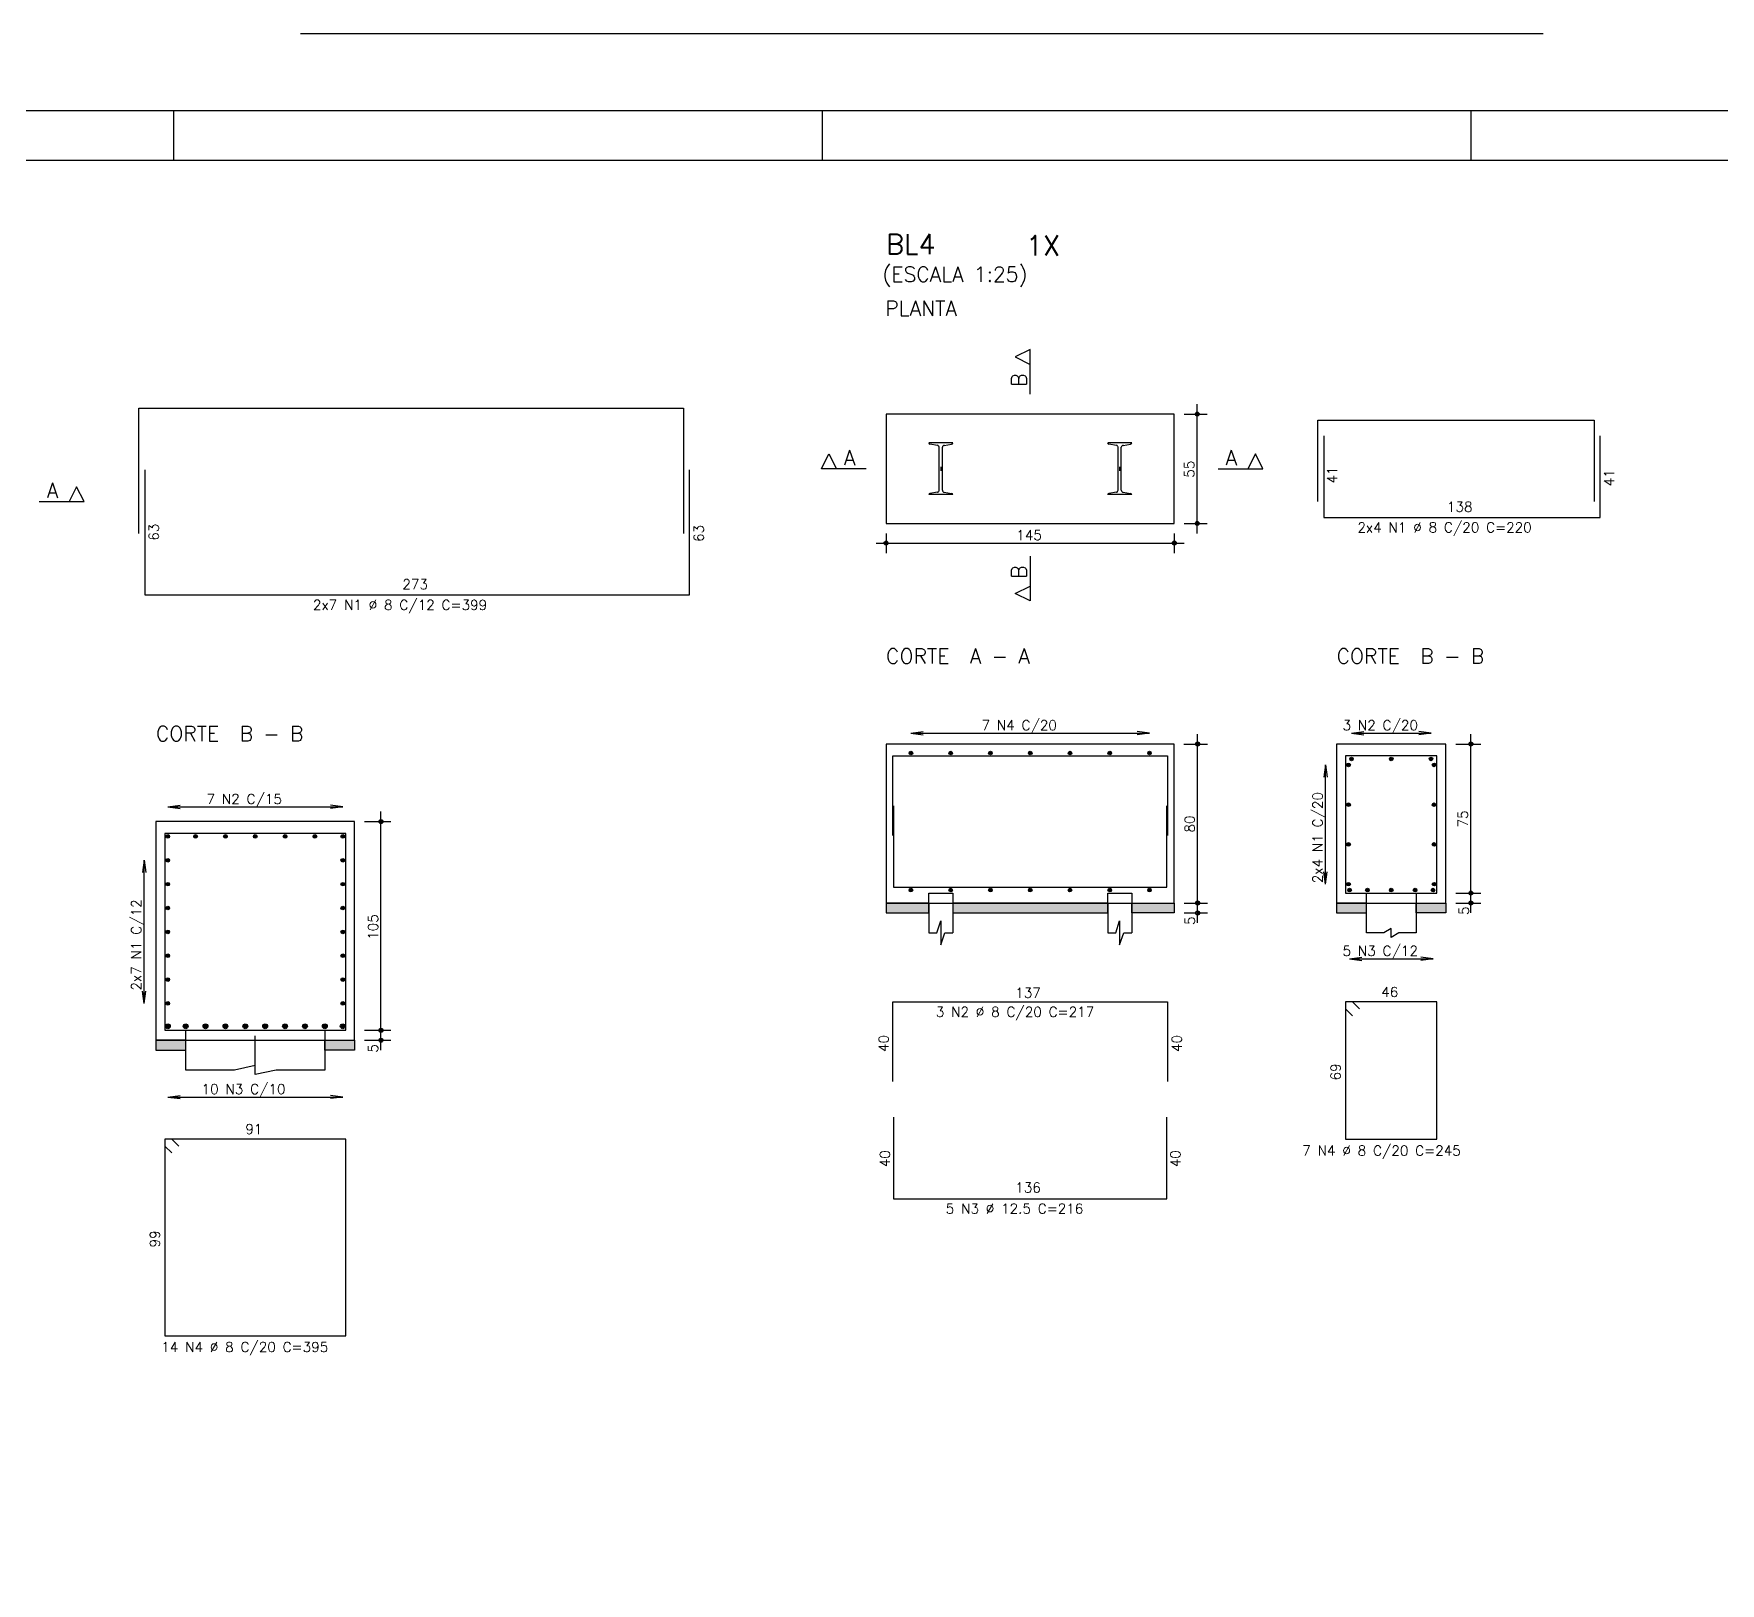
# Model space of a CAD drawing. Extents: x -37 to 86, y -2 to 60.
# Drawn here: x 18.18 to 52.11, y 29.26 to 60.45 of the extents above; entities that cross this region are included whole.
import ezdxf

# ---------------------------------------------------------------- set-up
doc = ezdxf.new("R2010")
doc.units = 0
doc.header["$MEASUREMENT"] = 0
doc.linetypes.add('ESTILO_TQS_0003', pattern=[1.25, 0.6, -0.3, 0.05, -0.3])
doc.linetypes.add('HIDDEN', pattern=[0.375, 0.25, -0.125])
doc.layers.get('Defpoints').update_dxf_attribs({"linetype": 'CONTINUOUS'})
for name, color, linetype in [('ARQ_FOLHA', 7, 'CONTINUOUS'), ('PENA_01', 1, 'CONTINUOUS'), ('PENA_02', 2, 'CONTINUOUS'), ('PENA_03', 3, 'CONTINUOUS'), ('PENA_05', 5, 'CONTINUOUS'), ('PENA_06', 6, 'CONTINUOUS'), ('PENA_11', 252, 'CONTINUOUS'), ('PENA_12', 9, 'CONTINUOUS')]:
    doc.layers.add(name, color=color, linetype=linetype)
doc.styles.get("Standard").update_dxf_attribs({"font": 'ROMANS.SHX'})

msp = doc.modelspace()

# ---------------------------------------------------------------- linework, layer by layer
at = {"layer": 'ARQ_FOLHA', "color": 1}
for p, q in [((21, 57.9), (21, 58.9)), ((34.05, 57.9), (34.05, 58.9)), ((47.1, 57.9), (47.1, 58.9))]:
    msp.add_line(p, q, dxfattribs=at)
for points in [[(-34.8, -0.5), (84.1, -0.5), (84.1, 58.9), (-34.8, 58.9)], [(-32.3, 0.5), (83.1, 0.5), (83.1, 57.9), (-32.3, 57.9)]]:
    msp.add_lwpolyline(points, close=True, dxfattribs=at)
at = {"layer": 'Defpoints', "color": 8, "linetype": 'HIDDEN', "ltscale": 100}
msp.add_lwpolyline([(-36.75, 60.45), (-36.75, -2.05), (86.05, -2.05), (86.05, 60.45)], close=True, dxfattribs=at)
at = {"layer": 'PENA_01', "linetype": 'Continuous'}
for p, q in [((41.591, 50.394), (41.591, 52.994)), ((41.33, 52.794), (41.791, 52.794)), ((41.33, 50.594), (41.791, 50.594)), ((35.33, 50.394), (35.33, 49.999)), ((41.13, 50.394), (41.13, 49.999)), ((35.13, 50.199), (41.33, 50.199)), ((35.83, 46.374), (40.63, 46.374)), ((41.321, 46.154), (41.799, 46.154)), ((41.599, 42.754), (41.599, 46.354)), ((44.695, 46.374), (46.295, 46.374)), ((46.795, 46.154), (47.296, 46.154)), ((47.096, 42.954), (47.096, 46.354)), ((44.173, 43.334), (44.173, 45.734)), ((20.877, 44.888), (24.397, 44.888)), ((24.837, 44.594), (25.367, 44.594)), ((25.167, 40.194), (25.167, 44.794)), ((20.402, 40.934), (20.402, 43.814)), ((41.599, 42.554), (41.599, 43.154)), ((46.795, 43.154), (47.296, 43.154)), ((46.795, 43.154), (47.296, 43.154)), ((47.096, 42.754), (47.096, 43.354)), ((41.33, 42.954), (41.799, 42.954)), ((41.33, 42.954), (41.799, 42.954)), ((46.795, 42.954), (47.296, 42.954)), ((41.33, 42.754), (41.799, 42.754)), ((44.655, 41.832), (46.335, 41.832)), ((24.837, 40.394), (25.367, 40.394)), ((24.837, 40.394), (25.367, 40.394)), ((25.167, 39.994), (25.167, 40.594)), ((24.837, 40.194), (25.367, 40.194)), ((20.877, 39.05), (24.397, 39.05))]:
    msp.add_line(p, q, dxfattribs=at)
at = {"layer": 'PENA_02', "linetype": 'Continuous'}
for p, q in [((35.83, 46.374), (36.078, 46.407)), ((35.83, 46.374), (36.078, 46.342)), ((40.63, 46.374), (40.383, 46.407)), ((40.63, 46.374), (40.383, 46.342)), ((44.695, 46.374), (44.943, 46.407)), ((44.695, 46.374), (44.943, 46.342)), ((46.295, 46.374), (46.048, 46.407)), ((46.295, 46.374), (46.048, 46.342)), ((44.173, 45.734), (44.141, 45.486)), ((44.173, 45.734), (44.206, 45.486)), ((20.877, 44.888), (21.124, 44.921)), ((20.877, 44.888), (21.124, 44.855)), ((24.397, 44.888), (24.149, 44.921)), ((24.397, 44.888), (24.149, 44.855)), ((20.402, 43.814), (20.369, 43.566)), ((20.402, 43.814), (20.435, 43.566)), ((44.173, 43.334), (44.141, 43.582)), ((44.173, 43.334), (44.206, 43.582)), ((44.655, 41.832), (44.903, 41.865)), ((44.655, 41.832), (44.903, 41.8)), ((46.335, 41.832), (46.088, 41.865)), ((46.335, 41.832), (46.088, 41.8)), ((20.402, 40.934), (20.369, 41.181)), ((20.402, 40.934), (20.435, 41.181)), ((20.877, 39.05), (21.124, 39.083)), ((20.877, 39.05), (21.124, 39.018)), ((24.397, 39.05), (24.149, 39.083)), ((24.397, 39.05), (24.149, 39.018))]:
    msp.add_line(p, q, dxfattribs=at)
for points in [[(35.33, 42.754), (36.189, 42.754), (36.189, 42.954), (35.33, 42.954), (35.33, 42.754)], [(36.672, 42.754), (39.789, 42.754), (39.789, 42.954), (36.672, 42.954), (36.672, 42.754)], [(41.13, 42.754), (40.272, 42.754), (40.272, 42.954), (41.13, 42.954), (41.13, 42.754)], [(44.395, 42.754), (44.995, 42.754), (44.995, 42.954), (44.395, 42.954), (44.395, 42.754)], [(46.595, 42.754), (45.995, 42.754), (45.995, 42.954), (46.595, 42.954), (46.595, 42.754)], [(20.637, 39.994), (21.237, 39.994), (21.237, 40.194), (20.637, 40.194), (20.637, 39.994)], [(24.637, 39.994), (24.037, 39.994), (24.037, 40.194), (24.637, 40.194), (24.637, 39.994)]]:
    msp.add_lwpolyline(points, dxfattribs=at)
for centre, radius in [((41.591, 52.794), 0.04), ((41.591, 52.794), 0.02), ((41.591, 50.594), 0.04), ((41.591, 50.594), 0.02), ((35.33, 50.199), 0.04), ((41.13, 50.199), 0.04), ((35.33, 50.199), 0.02), ((41.13, 50.199), 0.02), ((41.599, 46.154), 0.04), ((41.599, 46.154), 0.02), ((47.096, 46.154), 0.04), ((47.096, 46.154), 0.02), ((25.167, 44.594), 0.04), ((25.167, 44.594), 0.02), ((47.096, 43.154), 0.04), ((47.096, 43.154), 0.04), ((47.096, 43.154), 0.02), ((47.096, 43.154), 0.02), ((41.599, 42.954), 0.04), ((41.599, 42.954), 0.04), ((41.599, 42.754), 0.04), ((41.599, 42.954), 0.02), ((41.599, 42.954), 0.02), ((41.599, 42.754), 0.02), ((47.096, 42.954), 0.04), ((47.096, 42.954), 0.02), ((25.167, 40.394), 0.04), ((25.167, 40.394), 0.04), ((25.167, 40.394), 0.02), ((25.167, 40.394), 0.02), ((25.167, 40.194), 0.04), ((25.167, 40.194), 0.02)]:
    msp.add_circle(centre, radius, dxfattribs=at)
at = {"layer": 'PENA_03', "linetype": 'Continuous'}
for p, q in [((38.23, 54.094), (37.93, 53.944)), ((38.23, 53.194), (38.23, 54.094)), ((37.93, 53.944), (38.23, 53.794)), ((41.13, 52.794), (41.13, 52.794)), ((34.03, 51.694), (34.18, 51.994)), ((34.18, 51.994), (34.33, 51.694)), ((36.672, 52.214), (36.189, 52.214)), ((36.363, 52.166), (36.213, 52.189)), ((36.398, 51.262), (36.398, 52.126)), ((36.463, 51.262), (36.463, 52.126)), ((36.498, 52.166), (36.647, 52.189)), ((40.272, 52.214), (39.789, 52.214)), ((39.963, 52.166), (39.813, 52.189)), ((39.998, 51.262), (39.998, 52.126)), ((40.063, 51.262), (40.063, 52.126)), ((40.098, 52.166), (40.247, 52.189)), ((42.76, 51.994), (42.61, 51.694)), ((42.91, 51.694), (42.76, 51.994)), ((34.93, 51.694), (34.03, 51.694)), ((36.43, 51.734), (36.43, 51.654)), ((40.03, 51.734), (40.03, 51.654)), ((42.01, 51.694), (42.91, 51.694)), ((19.042, 51.334), (18.892, 51.034)), ((19.192, 51.034), (19.042, 51.334)), ((18.292, 51.034), (19.192, 51.034)), ((36.672, 51.174), (36.189, 51.174)), ((36.363, 51.222), (36.213, 51.199)), ((36.498, 51.222), (36.647, 51.199)), ((40.272, 51.174), (39.789, 51.174)), ((39.963, 51.222), (39.813, 51.199)), ((40.098, 51.222), (40.247, 51.199)), ((35.33, 50.594), (35.33, 50.594)), ((41.13, 50.594), (41.13, 50.594)), ((41.13, 50.594), (41.13, 50.594)), ((38.23, 49.934), (38.23, 49.034)), ((37.93, 49.184), (38.23, 49.334)), ((38.23, 49.034), (37.93, 49.184)), ((41.121, 46.154), (41.121, 46.154)), ((46.595, 46.154), (46.595, 46.154)), ((35.83, 45.974), (35.83, 45.974)), ((40.63, 45.974), (40.63, 45.974)), ((44.695, 45.854), (44.695, 45.854)), ((46.295, 45.854), (46.295, 45.854)), ((44.635, 45.734), (44.635, 45.734)), ((24.637, 44.594), (24.637, 44.594)), ((20.877, 44.294), (20.877, 44.294)), ((24.397, 44.294), (24.397, 44.294)), ((20.877, 43.814), (20.877, 43.814)), ((36.189, 42.954), (36.189, 43.154)), ((36.189, 43.154), (36.672, 43.154)), ((36.672, 43.154), (36.672, 42.954)), ((39.789, 42.954), (39.789, 43.154)), ((39.789, 43.154), (40.272, 43.154)), ((40.272, 43.154), (40.272, 42.954)), ((44.635, 43.334), (44.635, 43.334)), ((44.655, 43.214), (44.655, 43.214)), ((46.335, 43.214), (46.335, 43.214)), ((46.595, 43.154), (46.595, 43.154)), ((46.595, 43.154), (46.595, 43.154)), ((36.189, 42.954), (36.189, 42.354)), ((36.672, 42.954), (36.672, 42.354)), ((39.789, 42.954), (39.789, 42.354)), ((40.272, 42.954), (40.272, 42.354)), ((41.13, 42.954), (41.13, 42.954)), ((41.13, 42.954), (41.13, 42.954)), ((46.595, 42.954), (46.595, 42.954)), ((41.13, 42.754), (41.13, 42.754)), ((20.877, 40.934), (20.877, 40.934)), ((20.877, 40.474), (20.877, 40.474)), ((24.397, 40.474), (24.397, 40.474)), ((24.637, 40.394), (24.637, 40.394)), ((24.637, 40.394), (24.637, 40.394)), ((24.637, 40.194), (24.637, 40.194))]:
    msp.add_line(p, q, dxfattribs=at)
for points in [[(35.33, 50.594), (41.13, 50.594), (41.13, 52.794), (35.33, 52.794), (35.33, 50.594)], [(35.33, 42.954), (41.13, 42.954), (41.13, 46.154), (35.33, 46.154), (35.33, 42.954)], [(44.395, 42.954), (46.595, 42.954), (46.595, 46.154), (44.395, 46.154), (44.395, 42.954)], [(20.637, 40.194), (24.637, 40.194), (24.637, 44.594), (20.637, 44.594), (20.637, 40.194)], [(44.995, 42.954), (44.995, 43.154), (45.995, 43.154), (45.995, 42.954)], [(45.995, 42.954), (45.995, 42.354), (45.645, 42.354), (45.495, 42.264), (45.495, 42.444), (45.345, 42.354), (44.995, 42.354), (44.995, 42.954)], [(36.189, 42.354), (36.35, 42.354), (36.43, 42.596), (36.43, 42.112), (36.511, 42.354), (36.672, 42.354)], [(39.789, 42.354), (39.95, 42.354), (40.03, 42.596), (40.03, 42.112), (40.111, 42.354), (40.272, 42.354)], [(21.237, 40.194), (21.237, 40.394), (24.037, 40.394), (24.037, 40.194)], [(24.037, 40.194), (24.037, 39.594), (23.057, 39.594), (22.637, 39.504), (22.637, 39.684), (22.217, 39.594), (21.237, 39.594), (21.237, 40.194)]]:
    msp.add_lwpolyline(points, dxfattribs=at)
for centre, radius in [((35.83, 45.974), 0.0365), ((36.63, 45.974), 0.0365), ((37.43, 45.974), 0.0365), ((38.23, 45.974), 0.0365), ((39.03, 45.974), 0.0365), ((39.83, 45.974), 0.0365), ((40.63, 45.974), 0.0365), ((44.695, 45.854), 0.0365), ((45.495, 45.854), 0.0365), ((46.295, 45.854), 0.0365), ((44.635, 45.734), 0.0365), ((46.355, 45.734), 0.0365), ((44.635, 44.934), 0.0365), ((46.355, 44.934), 0.0365), ((20.877, 44.294), 0.0365), ((21.437, 44.294), 0.0365), ((22.037, 44.294), 0.0365), ((22.637, 44.294), 0.0365), ((23.237, 44.294), 0.0365), ((23.837, 44.294), 0.0365), ((24.397, 44.294), 0.0365), ((44.635, 44.134), 0.0365), ((46.355, 44.134), 0.0365), ((20.877, 43.814), 0.0365), ((24.397, 43.814), 0.0365), ((20.877, 43.334), 0.0365), ((24.397, 43.334), 0.0365), ((35.83, 43.214), 0.0365), ((36.63, 43.214), 0.0365), ((37.43, 43.214), 0.0365), ((38.23, 43.214), 0.0365), ((39.03, 43.214), 0.0365), ((39.83, 43.214), 0.0365), ((40.63, 43.214), 0.0365), ((44.635, 43.334), 0.0365), ((44.655, 43.214), 0.0365), ((45.015, 43.214), 0.0365), ((45.495, 43.214), 0.0365), ((45.975, 43.214), 0.0365), ((46.335, 43.214), 0.0365), ((46.355, 43.334), 0.0365), ((20.877, 42.854), 0.0365), ((24.397, 42.854), 0.0365), ((20.877, 42.374), 0.0365), ((24.397, 42.374), 0.0365), ((20.877, 41.894), 0.0365), ((24.397, 41.894), 0.0365), ((20.877, 41.414), 0.0365), ((24.397, 41.414), 0.0365), ((20.877, 40.934), 0.0365), ((24.397, 40.934), 0.0365), ((20.877, 40.474), 0.0486), ((21.237, 40.474), 0.0486), ((21.637, 40.474), 0.0486), ((22.037, 40.474), 0.0486), ((22.437, 40.474), 0.0486), ((22.837, 40.474), 0.0486), ((23.237, 40.474), 0.0486), ((23.637, 40.474), 0.0486), ((24.037, 40.474), 0.0486), ((24.397, 40.474), 0.0486)]:
    msp.add_circle(centre, radius, dxfattribs=at)
for centre, radius, start, end in [((36.213, 52.214), 0.0246, 180, 270), ((36.357, 52.126), 0.0409, 0, 81.1582), ((36.504, 52.126), 0.0409, 98.8418, 180), ((36.647, 52.214), 0.0246, 270, 0), ((39.813, 52.214), 0.0246, 180, 270), ((39.957, 52.126), 0.0409, 0, 81.1582), ((40.104, 52.126), 0.0409, 98.8418, 180), ((40.247, 52.214), 0.0246, 270, 0), ((36.357, 51.262), 0.0409, 278.8418, 0), ((36.504, 51.262), 0.0409, 180, 261.1582), ((39.957, 51.262), 0.0409, 278.8418, 0), ((40.104, 51.262), 0.0409, 180, 261.1582), ((36.213, 51.174), 0.0246, 90, 180), ((36.647, 51.174), 0.0246, 0, 90), ((39.813, 51.174), 0.0246, 90, 180), ((40.247, 51.174), 0.0246, 0, 90)]:
    msp.add_arc(centre, radius, start, end, dxfattribs=at)
for points in [[(35.867, 45.974), (35.812, 46.006), (35.796, 45.987)], [(35.867, 45.974), (35.796, 45.987), (35.796, 45.962)], [(35.867, 45.974), (35.796, 45.962), (35.812, 45.942)], [(35.867, 45.974), (35.837, 46.01), (35.812, 46.006)], [(35.867, 45.974), (35.812, 45.942), (35.837, 45.938)], [(35.867, 45.974), (35.858, 45.997), (35.837, 46.01)], [(35.867, 45.974), (35.837, 45.938), (35.858, 45.951)], [(35.867, 45.974), (35.858, 45.951), (35.867, 45.974)], [(36.667, 45.974), (36.612, 46.006), (36.596, 45.987)], [(36.667, 45.974), (36.596, 45.987), (36.596, 45.962)], [(36.667, 45.974), (36.596, 45.962), (36.612, 45.942)], [(36.667, 45.974), (36.637, 46.01), (36.612, 46.006)], [(36.667, 45.974), (36.612, 45.942), (36.637, 45.938)], [(36.667, 45.974), (36.658, 45.997), (36.637, 46.01)], [(36.667, 45.974), (36.637, 45.938), (36.658, 45.951)], [(36.667, 45.974), (36.658, 45.951), (36.667, 45.974)], [(37.467, 45.974), (37.412, 46.006), (37.396, 45.987)], [(37.467, 45.974), (37.396, 45.987), (37.396, 45.962)], [(37.467, 45.974), (37.396, 45.962), (37.412, 45.942)], [(37.467, 45.974), (37.437, 46.01), (37.412, 46.006)], [(37.467, 45.974), (37.412, 45.942), (37.437, 45.938)], [(37.467, 45.974), (37.458, 45.997), (37.437, 46.01)], [(37.467, 45.974), (37.437, 45.938), (37.458, 45.951)], [(37.467, 45.974), (37.458, 45.951), (37.467, 45.974)], [(38.267, 45.974), (38.212, 46.006), (38.196, 45.987)], [(38.267, 45.974), (38.196, 45.987), (38.196, 45.962)], [(38.267, 45.974), (38.196, 45.962), (38.212, 45.942)], [(38.267, 45.974), (38.237, 46.01), (38.212, 46.006)], [(38.267, 45.974), (38.212, 45.942), (38.237, 45.938)], [(38.267, 45.974), (38.258, 45.997), (38.237, 46.01)], [(38.267, 45.974), (38.237, 45.938), (38.258, 45.951)], [(38.267, 45.974), (38.258, 45.951), (38.267, 45.974)], [(39.067, 45.974), (39.012, 46.006), (38.996, 45.987)], [(39.067, 45.974), (38.996, 45.987), (38.996, 45.962)], [(39.067, 45.974), (38.996, 45.962), (39.012, 45.942)], [(39.067, 45.974), (39.037, 46.01), (39.012, 46.006)], [(39.067, 45.974), (39.012, 45.942), (39.037, 45.938)], [(39.067, 45.974), (39.058, 45.997), (39.037, 46.01)], [(39.067, 45.974), (39.037, 45.938), (39.058, 45.951)], [(39.067, 45.974), (39.058, 45.951), (39.067, 45.974)], [(39.867, 45.974), (39.812, 46.006), (39.796, 45.987)], [(39.867, 45.974), (39.796, 45.987), (39.796, 45.962)], [(39.867, 45.974), (39.796, 45.962), (39.812, 45.942)], [(39.867, 45.974), (39.837, 46.01), (39.812, 46.006)], [(39.867, 45.974), (39.812, 45.942), (39.837, 45.938)], [(39.867, 45.974), (39.858, 45.997), (39.837, 46.01)], [(39.867, 45.974), (39.837, 45.938), (39.858, 45.951)], [(39.867, 45.974), (39.858, 45.951), (39.867, 45.974)], [(40.667, 45.974), (40.612, 46.006), (40.596, 45.987)], [(40.667, 45.974), (40.596, 45.987), (40.596, 45.962)], [(40.667, 45.974), (40.596, 45.962), (40.612, 45.942)], [(40.667, 45.974), (40.637, 46.01), (40.612, 46.006)], [(40.667, 45.974), (40.612, 45.942), (40.637, 45.938)], [(40.667, 45.974), (40.658, 45.997), (40.637, 46.01)], [(40.667, 45.974), (40.637, 45.938), (40.658, 45.951)], [(40.667, 45.974), (40.658, 45.951), (40.667, 45.974)], [(44.732, 45.854), (44.677, 45.886), (44.661, 45.867)], [(44.732, 45.854), (44.661, 45.867), (44.661, 45.842)], [(44.732, 45.854), (44.661, 45.842), (44.677, 45.822)], [(44.732, 45.854), (44.702, 45.89), (44.677, 45.886)], [(44.732, 45.854), (44.677, 45.822), (44.702, 45.818)], [(44.732, 45.854), (44.723, 45.877), (44.702, 45.89)], [(44.732, 45.854), (44.702, 45.818), (44.723, 45.831)], [(44.732, 45.854), (44.723, 45.831), (44.732, 45.854)], [(45.532, 45.854), (45.477, 45.886), (45.461, 45.867)], [(45.532, 45.854), (45.461, 45.867), (45.461, 45.842)], [(45.532, 45.854), (45.461, 45.842), (45.477, 45.822)], [(45.532, 45.854), (45.502, 45.89), (45.477, 45.886)], [(45.532, 45.854), (45.477, 45.822), (45.502, 45.818)], [(45.532, 45.854), (45.523, 45.877), (45.502, 45.89)], [(45.532, 45.854), (45.502, 45.818), (45.523, 45.831)], [(45.532, 45.854), (45.523, 45.831), (45.532, 45.854)], [(46.332, 45.854), (46.277, 45.886), (46.261, 45.867)], [(46.332, 45.854), (46.261, 45.867), (46.261, 45.842)], [(46.332, 45.854), (46.261, 45.842), (46.277, 45.822)], [(46.332, 45.854), (46.302, 45.89), (46.277, 45.886)], [(46.332, 45.854), (46.277, 45.822), (46.302, 45.818)], [(46.332, 45.854), (46.323, 45.877), (46.302, 45.89)], [(46.332, 45.854), (46.302, 45.818), (46.323, 45.831)], [(46.332, 45.854), (46.323, 45.831), (46.332, 45.854)], [(44.672, 45.734), (44.617, 45.766), (44.601, 45.747)], [(44.672, 45.734), (44.601, 45.747), (44.601, 45.722)], [(44.672, 45.734), (44.601, 45.722), (44.617, 45.702)], [(44.672, 45.734), (44.642, 45.77), (44.617, 45.766)], [(44.672, 45.734), (44.617, 45.702), (44.642, 45.698)], [(44.672, 45.734), (44.663, 45.757), (44.642, 45.77)], [(44.672, 45.734), (44.642, 45.698), (44.663, 45.711)], [(44.672, 45.734), (44.663, 45.711), (44.672, 45.734)], [(46.392, 45.734), (46.337, 45.766), (46.321, 45.747)], [(46.392, 45.734), (46.321, 45.747), (46.321, 45.722)], [(46.392, 45.734), (46.321, 45.722), (46.337, 45.702)], [(46.392, 45.734), (46.362, 45.77), (46.337, 45.766)], [(46.392, 45.734), (46.337, 45.702), (46.362, 45.698)], [(46.392, 45.734), (46.383, 45.757), (46.362, 45.77)], [(46.392, 45.734), (46.362, 45.698), (46.383, 45.711)], [(46.392, 45.734), (46.383, 45.711), (46.392, 45.734)], [(44.672, 44.934), (44.617, 44.966), (44.601, 44.947)], [(44.672, 44.934), (44.601, 44.947), (44.601, 44.922)], [(44.672, 44.934), (44.601, 44.922), (44.617, 44.902)], [(44.672, 44.934), (44.642, 44.97), (44.617, 44.966)], [(44.672, 44.934), (44.617, 44.902), (44.642, 44.898)], [(44.672, 44.934), (44.663, 44.957), (44.642, 44.97)], [(44.672, 44.934), (44.642, 44.898), (44.663, 44.911)], [(44.672, 44.934), (44.663, 44.911), (44.672, 44.934)], [(46.392, 44.934), (46.337, 44.966), (46.321, 44.947)], [(46.392, 44.934), (46.321, 44.947), (46.321, 44.922)], [(46.392, 44.934), (46.321, 44.922), (46.337, 44.902)], [(46.392, 44.934), (46.362, 44.97), (46.337, 44.966)], [(46.392, 44.934), (46.337, 44.902), (46.362, 44.898)], [(46.392, 44.934), (46.383, 44.957), (46.362, 44.97)], [(46.392, 44.934), (46.362, 44.898), (46.383, 44.911)], [(46.392, 44.934), (46.383, 44.911), (46.392, 44.934)], [(20.913, 44.294), (20.858, 44.325), (20.842, 44.306)], [(20.913, 44.294), (20.842, 44.306), (20.842, 44.281)], [(20.913, 44.294), (20.842, 44.281), (20.858, 44.262)], [(20.913, 44.294), (20.883, 44.33), (20.858, 44.325)], [(20.913, 44.294), (20.858, 44.262), (20.883, 44.258)], [(20.913, 44.294), (20.905, 44.317), (20.883, 44.33)], [(20.913, 44.294), (20.883, 44.258), (20.905, 44.27)], [(20.913, 44.294), (20.905, 44.27), (20.913, 44.294)], [(21.473, 44.294), (21.418, 44.325), (21.402, 44.306)], [(21.473, 44.294), (21.402, 44.306), (21.402, 44.281)], [(21.473, 44.294), (21.402, 44.281), (21.418, 44.262)], [(21.473, 44.294), (21.443, 44.33), (21.418, 44.325)], [(21.473, 44.294), (21.418, 44.262), (21.443, 44.258)], [(21.473, 44.294), (21.465, 44.317), (21.443, 44.33)], [(21.473, 44.294), (21.443, 44.258), (21.465, 44.27)], [(21.473, 44.294), (21.465, 44.27), (21.473, 44.294)], [(22.073, 44.294), (22.018, 44.325), (22.002, 44.306)], [(22.073, 44.294), (22.002, 44.306), (22.002, 44.281)], [(22.073, 44.294), (22.002, 44.281), (22.018, 44.262)], [(22.073, 44.294), (22.043, 44.33), (22.018, 44.325)], [(22.073, 44.294), (22.018, 44.262), (22.043, 44.258)], [(22.073, 44.294), (22.065, 44.317), (22.043, 44.33)], [(22.073, 44.294), (22.043, 44.258), (22.065, 44.27)], [(22.073, 44.294), (22.065, 44.27), (22.073, 44.294)], [(22.673, 44.294), (22.618, 44.325), (22.602, 44.306)], [(22.673, 44.294), (22.602, 44.306), (22.602, 44.281)], [(22.673, 44.294), (22.602, 44.281), (22.618, 44.262)], [(22.673, 44.294), (22.643, 44.33), (22.618, 44.325)], [(22.673, 44.294), (22.618, 44.262), (22.643, 44.258)], [(22.673, 44.294), (22.665, 44.317), (22.643, 44.33)], [(22.673, 44.294), (22.643, 44.258), (22.665, 44.27)], [(22.673, 44.294), (22.665, 44.27), (22.673, 44.294)], [(23.273, 44.294), (23.218, 44.325), (23.202, 44.306)], [(23.273, 44.294), (23.202, 44.306), (23.202, 44.281)], [(23.273, 44.294), (23.202, 44.281), (23.218, 44.262)], [(23.273, 44.294), (23.243, 44.33), (23.218, 44.325)], [(23.273, 44.294), (23.218, 44.262), (23.243, 44.258)], [(23.273, 44.294), (23.265, 44.317), (23.243, 44.33)], [(23.273, 44.294), (23.243, 44.258), (23.265, 44.27)], [(23.273, 44.294), (23.265, 44.27), (23.273, 44.294)], [(23.873, 44.294), (23.818, 44.325), (23.802, 44.306)], [(23.873, 44.294), (23.802, 44.306), (23.802, 44.281)], [(23.873, 44.294), (23.802, 44.281), (23.818, 44.262)], [(23.873, 44.294), (23.843, 44.33), (23.818, 44.325)], [(23.873, 44.294), (23.818, 44.262), (23.843, 44.258)], [(23.873, 44.294), (23.865, 44.317), (23.843, 44.33)], [(23.873, 44.294), (23.843, 44.258), (23.865, 44.27)], [(23.873, 44.294), (23.865, 44.27), (23.873, 44.294)], [(24.433, 44.294), (24.378, 44.325), (24.362, 44.306)], [(24.433, 44.294), (24.362, 44.306), (24.362, 44.281)], [(24.433, 44.294), (24.362, 44.281), (24.378, 44.262)], [(24.433, 44.294), (24.403, 44.33), (24.378, 44.325)], [(24.433, 44.294), (24.378, 44.262), (24.403, 44.258)], [(24.433, 44.294), (24.425, 44.317), (24.403, 44.33)], [(24.433, 44.294), (24.403, 44.258), (24.425, 44.27)], [(24.433, 44.294), (24.425, 44.27), (24.433, 44.294)], [(44.672, 44.134), (44.617, 44.166), (44.601, 44.147)], [(44.672, 44.134), (44.601, 44.147), (44.601, 44.122)], [(44.672, 44.134), (44.601, 44.122), (44.617, 44.102)], [(44.672, 44.134), (44.642, 44.17), (44.617, 44.166)], [(44.672, 44.134), (44.617, 44.102), (44.642, 44.098)], [(44.672, 44.134), (44.663, 44.157), (44.642, 44.17)], [(44.672, 44.134), (44.642, 44.098), (44.663, 44.111)], [(44.672, 44.134), (44.663, 44.111), (44.672, 44.134)], [(46.392, 44.134), (46.337, 44.166), (46.321, 44.147)], [(46.392, 44.134), (46.321, 44.147), (46.321, 44.122)], [(46.392, 44.134), (46.321, 44.122), (46.337, 44.102)], [(46.392, 44.134), (46.362, 44.17), (46.337, 44.166)], [(46.392, 44.134), (46.337, 44.102), (46.362, 44.098)], [(46.392, 44.134), (46.383, 44.157), (46.362, 44.17)], [(46.392, 44.134), (46.362, 44.098), (46.383, 44.111)], [(46.392, 44.134), (46.383, 44.111), (46.392, 44.134)], [(20.913, 43.814), (20.858, 43.845), (20.842, 43.826)], [(20.913, 43.814), (20.842, 43.826), (20.842, 43.801)], [(20.913, 43.814), (20.842, 43.801), (20.858, 43.782)], [(20.913, 43.814), (20.883, 43.85), (20.858, 43.845)], [(20.913, 43.814), (20.858, 43.782), (20.883, 43.778)], [(20.913, 43.814), (20.905, 43.837), (20.883, 43.85)], [(20.913, 43.814), (20.883, 43.778), (20.905, 43.79)], [(20.913, 43.814), (20.905, 43.79), (20.913, 43.814)], [(24.433, 43.814), (24.378, 43.845), (24.362, 43.826)], [(24.433, 43.814), (24.362, 43.826), (24.362, 43.801)], [(24.433, 43.814), (24.362, 43.801), (24.378, 43.782)], [(24.433, 43.814), (24.403, 43.85), (24.378, 43.845)], [(24.433, 43.814), (24.378, 43.782), (24.403, 43.778)], [(24.433, 43.814), (24.425, 43.837), (24.403, 43.85)], [(24.433, 43.814), (24.403, 43.778), (24.425, 43.79)], [(24.433, 43.814), (24.425, 43.79), (24.433, 43.814)], [(20.913, 43.334), (20.858, 43.365), (20.842, 43.346)], [(20.913, 43.334), (20.842, 43.346), (20.842, 43.321)], [(20.913, 43.334), (20.842, 43.321), (20.858, 43.302)], [(20.913, 43.334), (20.883, 43.37), (20.858, 43.365)], [(20.913, 43.334), (20.858, 43.302), (20.883, 43.298)], [(20.913, 43.334), (20.905, 43.357), (20.883, 43.37)], [(20.913, 43.334), (20.883, 43.298), (20.905, 43.31)], [(20.913, 43.334), (20.905, 43.31), (20.913, 43.334)], [(24.433, 43.334), (24.378, 43.365), (24.362, 43.346)], [(24.433, 43.334), (24.362, 43.346), (24.362, 43.321)], [(24.433, 43.334), (24.362, 43.321), (24.378, 43.302)], [(24.433, 43.334), (24.403, 43.37), (24.378, 43.365)], [(24.433, 43.334), (24.378, 43.302), (24.403, 43.298)], [(24.433, 43.334), (24.425, 43.357), (24.403, 43.37)], [(24.433, 43.334), (24.403, 43.298), (24.425, 43.31)], [(24.433, 43.334), (24.425, 43.31), (24.433, 43.334)], [(35.867, 43.214), (35.812, 43.246), (35.796, 43.227)], [(35.867, 43.214), (35.796, 43.227), (35.796, 43.202)], [(35.867, 43.214), (35.796, 43.202), (35.812, 43.182)], [(35.867, 43.214), (35.837, 43.25), (35.812, 43.246)], [(35.867, 43.214), (35.812, 43.182), (35.837, 43.178)], [(35.867, 43.214), (35.858, 43.237), (35.837, 43.25)], [(35.867, 43.214), (35.837, 43.178), (35.858, 43.191)], [(35.867, 43.214), (35.858, 43.191), (35.867, 43.214)], [(36.667, 43.214), (36.612, 43.246), (36.596, 43.227)], [(36.667, 43.214), (36.596, 43.227), (36.596, 43.202)], [(36.667, 43.214), (36.596, 43.202), (36.612, 43.182)], [(36.667, 43.214), (36.637, 43.25), (36.612, 43.246)], [(36.667, 43.214), (36.612, 43.182), (36.637, 43.178)], [(36.667, 43.214), (36.658, 43.237), (36.637, 43.25)], [(36.667, 43.214), (36.637, 43.178), (36.658, 43.191)], [(36.667, 43.214), (36.658, 43.191), (36.667, 43.214)], [(37.467, 43.214), (37.412, 43.246), (37.396, 43.227)], [(37.467, 43.214), (37.396, 43.227), (37.396, 43.202)], [(37.467, 43.214), (37.396, 43.202), (37.412, 43.182)], [(37.467, 43.214), (37.437, 43.25), (37.412, 43.246)], [(37.467, 43.214), (37.412, 43.182), (37.437, 43.178)], [(37.467, 43.214), (37.458, 43.237), (37.437, 43.25)], [(37.467, 43.214), (37.437, 43.178), (37.458, 43.191)], [(37.467, 43.214), (37.458, 43.191), (37.467, 43.214)], [(38.267, 43.214), (38.212, 43.246), (38.196, 43.227)], [(38.267, 43.214), (38.196, 43.227), (38.196, 43.202)], [(38.267, 43.214), (38.196, 43.202), (38.212, 43.182)], [(38.267, 43.214), (38.237, 43.25), (38.212, 43.246)], [(38.267, 43.214), (38.212, 43.182), (38.237, 43.178)], [(38.267, 43.214), (38.258, 43.237), (38.237, 43.25)], [(38.267, 43.214), (38.237, 43.178), (38.258, 43.191)], [(38.267, 43.214), (38.258, 43.191), (38.267, 43.214)], [(39.067, 43.214), (39.012, 43.246), (38.996, 43.227)], [(39.067, 43.214), (38.996, 43.227), (38.996, 43.202)], [(39.067, 43.214), (38.996, 43.202), (39.012, 43.182)], [(39.067, 43.214), (39.037, 43.25), (39.012, 43.246)], [(39.067, 43.214), (39.012, 43.182), (39.037, 43.178)], [(39.067, 43.214), (39.058, 43.237), (39.037, 43.25)], [(39.067, 43.214), (39.037, 43.178), (39.058, 43.191)], [(39.067, 43.214), (39.058, 43.191), (39.067, 43.214)], [(39.867, 43.214), (39.812, 43.246), (39.796, 43.227)], [(39.867, 43.214), (39.796, 43.227), (39.796, 43.202)], [(39.867, 43.214), (39.796, 43.202), (39.812, 43.182)], [(39.867, 43.214), (39.837, 43.25), (39.812, 43.246)], [(39.867, 43.214), (39.812, 43.182), (39.837, 43.178)], [(39.867, 43.214), (39.858, 43.237), (39.837, 43.25)], [(39.867, 43.214), (39.837, 43.178), (39.858, 43.191)], [(39.867, 43.214), (39.858, 43.191), (39.867, 43.214)], [(40.667, 43.214), (40.612, 43.246), (40.596, 43.227)], [(40.667, 43.214), (40.596, 43.227), (40.596, 43.202)], [(40.667, 43.214), (40.596, 43.202), (40.612, 43.182)], [(40.667, 43.214), (40.637, 43.25), (40.612, 43.246)], [(40.667, 43.214), (40.612, 43.182), (40.637, 43.178)], [(40.667, 43.214), (40.658, 43.237), (40.637, 43.25)], [(40.667, 43.214), (40.637, 43.178), (40.658, 43.191)], [(40.667, 43.214), (40.658, 43.191), (40.667, 43.214)], [(44.672, 43.334), (44.617, 43.366), (44.601, 43.347)], [(44.672, 43.334), (44.601, 43.347), (44.601, 43.322)], [(44.672, 43.334), (44.601, 43.322), (44.617, 43.302)], [(44.672, 43.334), (44.642, 43.37), (44.617, 43.366)], [(44.672, 43.334), (44.617, 43.302), (44.642, 43.298)], [(44.692, 43.214), (44.637, 43.246), (44.621, 43.227)], [(44.692, 43.214), (44.621, 43.227), (44.621, 43.202)], [(44.692, 43.214), (44.621, 43.202), (44.637, 43.182)], [(44.692, 43.214), (44.662, 43.25), (44.637, 43.246)], [(44.692, 43.214), (44.637, 43.182), (44.662, 43.178)], [(44.672, 43.334), (44.663, 43.357), (44.642, 43.37)], [(44.672, 43.334), (44.642, 43.298), (44.663, 43.311)], [(44.692, 43.214), (44.683, 43.237), (44.662, 43.25)], [(44.692, 43.214), (44.662, 43.178), (44.683, 43.191)], [(44.672, 43.334), (44.663, 43.311), (44.672, 43.334)], [(44.692, 43.214), (44.683, 43.191), (44.692, 43.214)], [(45.052, 43.214), (44.997, 43.246), (44.981, 43.227)], [(45.052, 43.214), (44.981, 43.227), (44.981, 43.202)], [(45.052, 43.214), (44.981, 43.202), (44.997, 43.182)], [(45.052, 43.214), (45.022, 43.25), (44.997, 43.246)], [(45.052, 43.214), (44.997, 43.182), (45.022, 43.178)], [(45.052, 43.214), (45.043, 43.237), (45.022, 43.25)], [(45.052, 43.214), (45.022, 43.178), (45.043, 43.191)], [(45.052, 43.214), (45.043, 43.191), (45.052, 43.214)], [(45.532, 43.214), (45.477, 43.246), (45.461, 43.227)], [(45.532, 43.214), (45.461, 43.227), (45.461, 43.202)], [(45.532, 43.214), (45.461, 43.202), (45.477, 43.182)], [(45.532, 43.214), (45.502, 43.25), (45.477, 43.246)], [(45.532, 43.214), (45.477, 43.182), (45.502, 43.178)], [(45.532, 43.214), (45.523, 43.237), (45.502, 43.25)], [(45.532, 43.214), (45.502, 43.178), (45.523, 43.191)], [(45.532, 43.214), (45.523, 43.191), (45.532, 43.214)], [(46.012, 43.214), (45.957, 43.246), (45.941, 43.227)], [(46.012, 43.214), (45.941, 43.227), (45.941, 43.202)], [(46.012, 43.214), (45.941, 43.202), (45.957, 43.182)], [(46.012, 43.214), (45.982, 43.25), (45.957, 43.246)], [(46.012, 43.214), (45.957, 43.182), (45.982, 43.178)], [(46.012, 43.214), (46.003, 43.237), (45.982, 43.25)], [(46.012, 43.214), (45.982, 43.178), (46.003, 43.191)], [(46.012, 43.214), (46.003, 43.191), (46.012, 43.214)], [(46.372, 43.214), (46.317, 43.246), (46.301, 43.227)], [(46.372, 43.214), (46.301, 43.227), (46.301, 43.202)], [(46.372, 43.214), (46.301, 43.202), (46.317, 43.182)], [(46.372, 43.214), (46.342, 43.25), (46.317, 43.246)], [(46.372, 43.214), (46.317, 43.182), (46.342, 43.178)], [(46.392, 43.334), (46.337, 43.366), (46.321, 43.347)], [(46.392, 43.334), (46.321, 43.347), (46.321, 43.322)], [(46.392, 43.334), (46.321, 43.322), (46.337, 43.302)], [(46.392, 43.334), (46.362, 43.37), (46.337, 43.366)], [(46.392, 43.334), (46.337, 43.302), (46.362, 43.298)], [(46.372, 43.214), (46.363, 43.237), (46.342, 43.25)], [(46.372, 43.214), (46.342, 43.178), (46.363, 43.191)], [(46.392, 43.334), (46.383, 43.357), (46.362, 43.37)], [(46.392, 43.334), (46.362, 43.298), (46.383, 43.311)], [(46.372, 43.214), (46.363, 43.191), (46.372, 43.214)], [(46.392, 43.334), (46.383, 43.311), (46.392, 43.334)], [(20.913, 42.854), (20.858, 42.885), (20.842, 42.866)], [(20.913, 42.854), (20.842, 42.866), (20.842, 42.841)], [(20.913, 42.854), (20.842, 42.841), (20.858, 42.822)], [(20.913, 42.854), (20.883, 42.89), (20.858, 42.885)], [(20.913, 42.854), (20.858, 42.822), (20.883, 42.818)], [(20.913, 42.854), (20.905, 42.877), (20.883, 42.89)], [(20.913, 42.854), (20.883, 42.818), (20.905, 42.83)], [(20.913, 42.854), (20.905, 42.83), (20.913, 42.854)], [(24.433, 42.854), (24.378, 42.885), (24.362, 42.866)], [(24.433, 42.854), (24.362, 42.866), (24.362, 42.841)], [(24.433, 42.854), (24.362, 42.841), (24.378, 42.822)], [(24.433, 42.854), (24.403, 42.89), (24.378, 42.885)], [(24.433, 42.854), (24.378, 42.822), (24.403, 42.818)], [(24.433, 42.854), (24.425, 42.877), (24.403, 42.89)], [(24.433, 42.854), (24.403, 42.818), (24.425, 42.83)], [(24.433, 42.854), (24.425, 42.83), (24.433, 42.854)], [(20.913, 42.374), (20.858, 42.405), (20.842, 42.386)], [(20.913, 42.374), (20.842, 42.386), (20.842, 42.361)], [(20.913, 42.374), (20.842, 42.361), (20.858, 42.342)], [(20.913, 42.374), (20.883, 42.41), (20.858, 42.405)], [(20.913, 42.374), (20.858, 42.342), (20.883, 42.338)], [(20.913, 42.374), (20.905, 42.397), (20.883, 42.41)], [(20.913, 42.374), (20.883, 42.338), (20.905, 42.35)], [(20.913, 42.374), (20.905, 42.35), (20.913, 42.374)], [(24.433, 42.374), (24.378, 42.405), (24.362, 42.386)], [(24.433, 42.374), (24.362, 42.386), (24.362, 42.361)], [(24.433, 42.374), (24.362, 42.361), (24.378, 42.342)], [(24.433, 42.374), (24.403, 42.41), (24.378, 42.405)], [(24.433, 42.374), (24.378, 42.342), (24.403, 42.338)], [(24.433, 42.374), (24.425, 42.397), (24.403, 42.41)], [(24.433, 42.374), (24.403, 42.338), (24.425, 42.35)], [(24.433, 42.374), (24.425, 42.35), (24.433, 42.374)], [(20.913, 41.894), (20.858, 41.925), (20.842, 41.906)], [(20.913, 41.894), (20.842, 41.906), (20.842, 41.881)], [(20.913, 41.894), (20.842, 41.881), (20.858, 41.862)], [(20.913, 41.894), (20.883, 41.93), (20.858, 41.925)], [(20.913, 41.894), (20.858, 41.862), (20.883, 41.858)], [(20.913, 41.894), (20.905, 41.917), (20.883, 41.93)], [(20.913, 41.894), (20.883, 41.858), (20.905, 41.87)], [(20.913, 41.894), (20.905, 41.87), (20.913, 41.894)], [(24.433, 41.894), (24.378, 41.925), (24.362, 41.906)], [(24.433, 41.894), (24.362, 41.906), (24.362, 41.881)], [(24.433, 41.894), (24.362, 41.881), (24.378, 41.862)], [(24.433, 41.894), (24.403, 41.93), (24.378, 41.925)], [(24.433, 41.894), (24.378, 41.862), (24.403, 41.858)], [(24.433, 41.894), (24.425, 41.917), (24.403, 41.93)], [(24.433, 41.894), (24.403, 41.858), (24.425, 41.87)], [(24.433, 41.894), (24.425, 41.87), (24.433, 41.894)], [(20.913, 41.414), (20.858, 41.445), (20.842, 41.426)], [(20.913, 41.414), (20.842, 41.426), (20.842, 41.401)], [(20.913, 41.414), (20.842, 41.401), (20.858, 41.382)], [(20.913, 41.414), (20.883, 41.45), (20.858, 41.445)], [(20.913, 41.414), (20.858, 41.382), (20.883, 41.378)], [(20.913, 41.414), (20.905, 41.437), (20.883, 41.45)], [(20.913, 41.414), (20.883, 41.378), (20.905, 41.39)], [(20.913, 41.414), (20.905, 41.39), (20.913, 41.414)], [(24.433, 41.414), (24.378, 41.445), (24.362, 41.426)], [(24.433, 41.414), (24.362, 41.426), (24.362, 41.401)], [(24.433, 41.414), (24.362, 41.401), (24.378, 41.382)], [(24.433, 41.414), (24.403, 41.45), (24.378, 41.445)], [(24.433, 41.414), (24.378, 41.382), (24.403, 41.378)], [(24.433, 41.414), (24.425, 41.437), (24.403, 41.45)], [(24.433, 41.414), (24.403, 41.378), (24.425, 41.39)], [(24.433, 41.414), (24.425, 41.39), (24.433, 41.414)], [(20.913, 40.934), (20.858, 40.965), (20.842, 40.946)], [(20.913, 40.934), (20.842, 40.946), (20.842, 40.921)], [(20.913, 40.934), (20.842, 40.921), (20.858, 40.902)], [(20.913, 40.934), (20.883, 40.97), (20.858, 40.965)], [(20.913, 40.934), (20.858, 40.902), (20.883, 40.898)], [(20.913, 40.934), (20.905, 40.957), (20.883, 40.97)], [(20.913, 40.934), (20.883, 40.898), (20.905, 40.91)], [(20.913, 40.934), (20.905, 40.91), (20.913, 40.934)], [(24.433, 40.934), (24.378, 40.965), (24.362, 40.946)], [(24.433, 40.934), (24.362, 40.946), (24.362, 40.921)], [(24.433, 40.934), (24.362, 40.921), (24.378, 40.902)], [(24.433, 40.934), (24.403, 40.97), (24.378, 40.965)], [(24.433, 40.934), (24.378, 40.902), (24.403, 40.898)], [(24.433, 40.934), (24.425, 40.957), (24.403, 40.97)], [(24.433, 40.934), (24.403, 40.898), (24.425, 40.91)], [(24.433, 40.934), (24.425, 40.91), (24.433, 40.934)], [(20.925, 40.474), (20.852, 40.516), (20.831, 40.49)], [(20.925, 40.474), (20.831, 40.49), (20.831, 40.457)], [(20.925, 40.474), (20.831, 40.457), (20.852, 40.432)], [(20.925, 40.474), (20.885, 40.521), (20.852, 40.516)], [(20.925, 40.474), (20.852, 40.432), (20.885, 40.426)], [(20.925, 40.474), (20.914, 40.505), (20.885, 40.521)], [(20.925, 40.474), (20.885, 40.426), (20.914, 40.442)], [(20.925, 40.474), (20.914, 40.442), (20.925, 40.474)], [(21.285, 40.474), (21.212, 40.516), (21.191, 40.49)], [(21.285, 40.474), (21.191, 40.49), (21.191, 40.457)], [(21.285, 40.474), (21.191, 40.457), (21.212, 40.432)], [(21.285, 40.474), (21.245, 40.521), (21.212, 40.516)], [(21.285, 40.474), (21.212, 40.432), (21.245, 40.426)], [(21.285, 40.474), (21.274, 40.505), (21.245, 40.521)], [(21.285, 40.474), (21.245, 40.426), (21.274, 40.442)], [(21.285, 40.474), (21.274, 40.442), (21.285, 40.474)], [(21.685, 40.474), (21.612, 40.516), (21.591, 40.49)], [(21.685, 40.474), (21.591, 40.49), (21.591, 40.457)], [(21.685, 40.474), (21.591, 40.457), (21.612, 40.432)], [(21.685, 40.474), (21.645, 40.521), (21.612, 40.516)], [(21.685, 40.474), (21.612, 40.432), (21.645, 40.426)], [(21.685, 40.474), (21.674, 40.505), (21.645, 40.521)], [(21.685, 40.474), (21.645, 40.426), (21.674, 40.442)], [(21.685, 40.474), (21.674, 40.442), (21.685, 40.474)], [(22.085, 40.474), (22.012, 40.516), (21.991, 40.49)], [(22.085, 40.474), (21.991, 40.49), (21.991, 40.457)], [(22.085, 40.474), (21.991, 40.457), (22.012, 40.432)], [(22.085, 40.474), (22.045, 40.521), (22.012, 40.516)], [(22.085, 40.474), (22.012, 40.432), (22.045, 40.426)], [(22.085, 40.474), (22.074, 40.505), (22.045, 40.521)], [(22.085, 40.474), (22.045, 40.426), (22.074, 40.442)], [(22.085, 40.474), (22.074, 40.442), (22.085, 40.474)], [(22.485, 40.474), (22.412, 40.516), (22.391, 40.49)], [(22.485, 40.474), (22.391, 40.49), (22.391, 40.457)], [(22.485, 40.474), (22.391, 40.457), (22.412, 40.432)], [(22.485, 40.474), (22.445, 40.521), (22.412, 40.516)], [(22.485, 40.474), (22.412, 40.432), (22.445, 40.426)], [(22.485, 40.474), (22.474, 40.505), (22.445, 40.521)], [(22.485, 40.474), (22.445, 40.426), (22.474, 40.442)], [(22.485, 40.474), (22.474, 40.442), (22.485, 40.474)], [(22.885, 40.474), (22.812, 40.516), (22.791, 40.49)], [(22.885, 40.474), (22.791, 40.49), (22.791, 40.457)], [(22.885, 40.474), (22.791, 40.457), (22.812, 40.432)], [(22.885, 40.474), (22.845, 40.521), (22.812, 40.516)], [(22.885, 40.474), (22.812, 40.432), (22.845, 40.426)], [(22.885, 40.474), (22.874, 40.505), (22.845, 40.521)], [(22.885, 40.474), (22.845, 40.426), (22.874, 40.442)], [(22.885, 40.474), (22.874, 40.442), (22.885, 40.474)], [(23.285, 40.474), (23.212, 40.516), (23.191, 40.49)], [(23.285, 40.474), (23.191, 40.49), (23.191, 40.457)], [(23.285, 40.474), (23.191, 40.457), (23.212, 40.432)], [(23.285, 40.474), (23.245, 40.521), (23.212, 40.516)], [(23.285, 40.474), (23.212, 40.432), (23.245, 40.426)], [(23.285, 40.474), (23.274, 40.505), (23.245, 40.521)], [(23.285, 40.474), (23.245, 40.426), (23.274, 40.442)], [(23.285, 40.474), (23.274, 40.442), (23.285, 40.474)], [(23.685, 40.474), (23.612, 40.516), (23.591, 40.49)], [(23.685, 40.474), (23.591, 40.49), (23.591, 40.457)], [(23.685, 40.474), (23.591, 40.457), (23.612, 40.432)], [(23.685, 40.474), (23.645, 40.521), (23.612, 40.516)], [(23.685, 40.474), (23.612, 40.432), (23.645, 40.426)], [(23.685, 40.474), (23.674, 40.505), (23.645, 40.521)], [(23.685, 40.474), (23.645, 40.426), (23.674, 40.442)], [(23.685, 40.474), (23.674, 40.442), (23.685, 40.474)], [(24.085, 40.474), (24.012, 40.516), (23.991, 40.49)], [(24.085, 40.474), (23.991, 40.49), (23.991, 40.457)], [(24.085, 40.474), (23.991, 40.457), (24.012, 40.432)], [(24.085, 40.474), (24.045, 40.521), (24.012, 40.516)], [(24.085, 40.474), (24.012, 40.432), (24.045, 40.426)], [(24.085, 40.474), (24.074, 40.505), (24.045, 40.521)], [(24.085, 40.474), (24.045, 40.426), (24.074, 40.442)], [(24.085, 40.474), (24.074, 40.442), (24.085, 40.474)], [(24.445, 40.474), (24.372, 40.516), (24.351, 40.49)], [(24.445, 40.474), (24.351, 40.49), (24.351, 40.457)], [(24.445, 40.474), (24.351, 40.457), (24.372, 40.432)], [(24.445, 40.474), (24.405, 40.521), (24.372, 40.516)], [(24.445, 40.474), (24.372, 40.432), (24.405, 40.426)], [(24.445, 40.474), (24.434, 40.505), (24.405, 40.521)], [(24.445, 40.474), (24.405, 40.426), (24.434, 40.442)], [(24.445, 40.474), (24.434, 40.442), (24.445, 40.474)]]:
    msp.add_solid(points, dxfattribs=at)
at = {"layer": 'PENA_05', "linetype": 'Continuous'}
for p, q in [((20.297, 50.394), (20.297, 52.914)), ((20.297, 52.914), (31.257, 52.914)), ((31.257, 52.914), (31.257, 50.394)), ((44.015, 51.034), (44.015, 52.674)), ((44.015, 52.674), (49.575, 52.674)), ((49.575, 52.674), (49.575, 51.034)), ((44.135, 52.354), (44.135, 50.714)), ((49.695, 50.714), (49.695, 52.354)), ((20.417, 51.674), (20.417, 49.154)), ((31.377, 49.154), (31.377, 51.674)), ((44.135, 50.714), (49.695, 50.714)), ((20.417, 49.154), (31.377, 49.154)), ((35.465, 44.314), (35.465, 45.914)), ((35.465, 45.914), (40.995, 45.914)), ((40.995, 45.914), (40.995, 44.314)), ((44.575, 45.914), (44.575, 43.154)), ((46.415, 45.914), (44.575, 45.914)), ((46.415, 43.154), (46.415, 45.914)), ((35.482, 44.914), (35.482, 43.274)), ((40.978, 43.274), (40.978, 44.914)), ((20.817, 44.354), (20.817, 40.394)), ((24.457, 44.354), (20.817, 44.354)), ((24.457, 40.394), (24.457, 44.354)), ((35.482, 43.274), (40.978, 43.274)), ((44.575, 43.154), (46.415, 43.154)), ((35.465, 39.364), (35.465, 40.964)), ((35.465, 40.964), (40.995, 40.964)), ((40.995, 40.964), (40.995, 39.364)), ((44.715, 40.964), (44.575, 40.964)), ((44.575, 40.964), (44.575, 38.204)), ((46.415, 40.964), (44.575, 40.964)), ((44.575, 40.964), (44.575, 40.824)), ((44.575, 40.824), (44.715, 40.684)), ((44.855, 40.824), (44.715, 40.964)), ((46.415, 38.204), (46.415, 40.964)), ((20.817, 40.394), (24.457, 40.394)), ((35.482, 38.644), (35.482, 37.004)), ((40.978, 37.004), (40.978, 38.644)), ((20.957, 38.204), (20.817, 38.204)), ((20.817, 38.204), (20.817, 34.244)), ((24.457, 38.204), (20.817, 38.204)), ((20.817, 38.204), (20.817, 38.064)), ((20.817, 38.064), (20.957, 37.924)), ((21.097, 38.064), (20.957, 38.204)), ((24.457, 34.244), (24.457, 38.204)), ((44.575, 38.204), (46.415, 38.204)), ((35.482, 37.004), (40.978, 37.004)), ((20.817, 34.244), (24.457, 34.244))]:
    msp.add_line(p, q, dxfattribs=at)
at = {"layer": 'PENA_11', "linetype": 'Continuous'}
for points in [[(35.33, 42.754), (36.189, 42.754), (36.189, 42.954)], [(35.33, 42.754), (36.189, 42.954), (35.33, 42.954)], [(35.33, 42.754), (35.33, 42.954), (35.33, 42.754)], [(36.672, 42.754), (39.789, 42.754), (39.789, 42.954)], [(36.672, 42.754), (39.789, 42.954), (36.672, 42.954)], [(36.672, 42.754), (36.672, 42.954), (36.672, 42.754)], [(41.13, 42.754), (40.272, 42.754), (40.272, 42.954)], [(41.13, 42.754), (40.272, 42.954), (41.13, 42.954)], [(41.13, 42.754), (41.13, 42.954), (41.13, 42.754)], [(44.395, 42.754), (44.995, 42.754), (44.995, 42.954)], [(44.395, 42.754), (44.995, 42.954), (44.395, 42.954)], [(44.395, 42.754), (44.395, 42.954), (44.395, 42.754)], [(46.595, 42.754), (45.995, 42.754), (45.995, 42.954)], [(46.595, 42.754), (45.995, 42.954), (46.595, 42.954)], [(46.595, 42.754), (46.595, 42.954), (46.595, 42.754)], [(20.637, 39.994), (21.237, 39.994), (21.237, 40.194)], [(20.637, 39.994), (21.237, 40.194), (20.637, 40.194)], [(20.637, 39.994), (20.637, 40.194), (20.637, 39.994)], [(24.637, 39.994), (24.037, 39.994), (24.037, 40.194)], [(24.637, 39.994), (24.037, 40.194), (24.637, 40.194)], [(24.637, 39.994), (24.637, 40.194), (24.637, 39.994)]]:
    msp.add_solid(points, dxfattribs=at)
at = {"layer": 'PENA_12', "linetype": 'ESTILO_TQS_0003'}
msp.add_line((22.637, 39.684), (22.637, 40.394), dxfattribs=at)

# ---------------------------------------------------------------- texts
at = {"layer": 'PENA_02', "linetype": 'Continuous'}
msp.add_text('1X', height=0.4, dxfattribs=at).set_placement((38.144, 55.987))
at = {"layer": 'PENA_03', "linetype": 'Continuous'}
for s, height, p in [('(ESCALA 1:25)', 0.3, (35.256, 55.459)), ('PLANTA', 0.3, (35.315, 54.773)), ('A', 0.3, (34.48, 51.769)), ('A', 0.3, (42.16, 51.769)), ('A', 0.3, (18.442, 51.109)), ('138', 0.2, (46.615, 50.83)), ('2x4 N1 %%c 8 C/20 C=220', 0.2, (44.815, 50.414)), ('145', 0.2, (37.95, 50.259)), ('273', 0.2, (25.597, 49.27)), ('2x7 N1 %%c 8 C/12 C=399', 0.2, (23.797, 48.854)), ('CORTE  A - A', 0.3, (35.33, 47.774)), ('CORTE  B - B', 0.3, (44.395, 47.774)), ('CORTE  B - B', 0.3, (20.637, 46.214)), ('7 N4 C/20', 0.2, (37.25, 46.434)), ('3 N2 C/20', 0.2, (44.515, 46.434)), ('7 N2 C/15', 0.2, (21.657, 44.948)), ('5 N3 C/12', 0.2, (44.515, 41.892)), ('137', 0.2, (37.93, 41.048)), ('46', 0.2, (45.295, 41.064)), ('3 N2 %%c 8 C/20 C=217', 0.2, (36.33, 40.664)), ('10 N3 C/10', 0.2, (21.557, 39.11)), ('91', 0.2, (22.437, 38.304)), ('7 N4 %%c 8 C/20 C=245', 0.2, (43.705, 37.872)), ('136', 0.2, (37.93, 37.129)), ('5 N3 %%c 12.5 C=216', 0.2, (36.53, 36.704)), ('14 N4 %%c 8 C/20 C=395', 0.2, (20.746, 33.919))]:
    msp.add_text(s, height=height, dxfattribs=at).set_placement(p)
for s, height, p in [('B', 0.3, (38.155, 53.344)), ('55', 0.2, (41.531, 51.514)), ('41', 0.2, (44.406, 51.397)), ('41', 0.2, (49.979, 51.342)), ('63', 0.2, (20.695, 50.247)), ('63', 0.2, (31.661, 50.222)), ('B', 0.3, (38.155, 49.484)), ('2x4 N1 C/20', 0.2, (44.113, 43.354)), ('80', 0.2, (41.539, 44.374)), ('75', 0.2, (47.036, 44.474)), ('2x7 N1 C/12', 0.2, (20.342, 41.194)), ('5', 0.2, (47.057, 42.713)), ('105', 0.2, (25.107, 42.214)), ('5', 0.2, (41.544, 42.512)), ('5', 0.2, (25.108, 39.943)), ('40', 0.2, (35.381, 39.956)), ('40', 0.2, (41.279, 39.956)), ('69', 0.2, (44.475, 39.384)), ('40', 0.2, (35.407, 37.637)), ('40', 0.2, (41.253, 37.637)), ('99', 0.2, (20.717, 36.024))]:
    msp.add_text(s, height=height, rotation=90, dxfattribs=at).set_placement(p)
at = {"layer": 'PENA_06', "linetype": 'Continuous'}
msp.add_text('BL4', height=0.4, dxfattribs=at).set_placement((35.33, 56.014))

doc.saveas('drawing.dxf')
